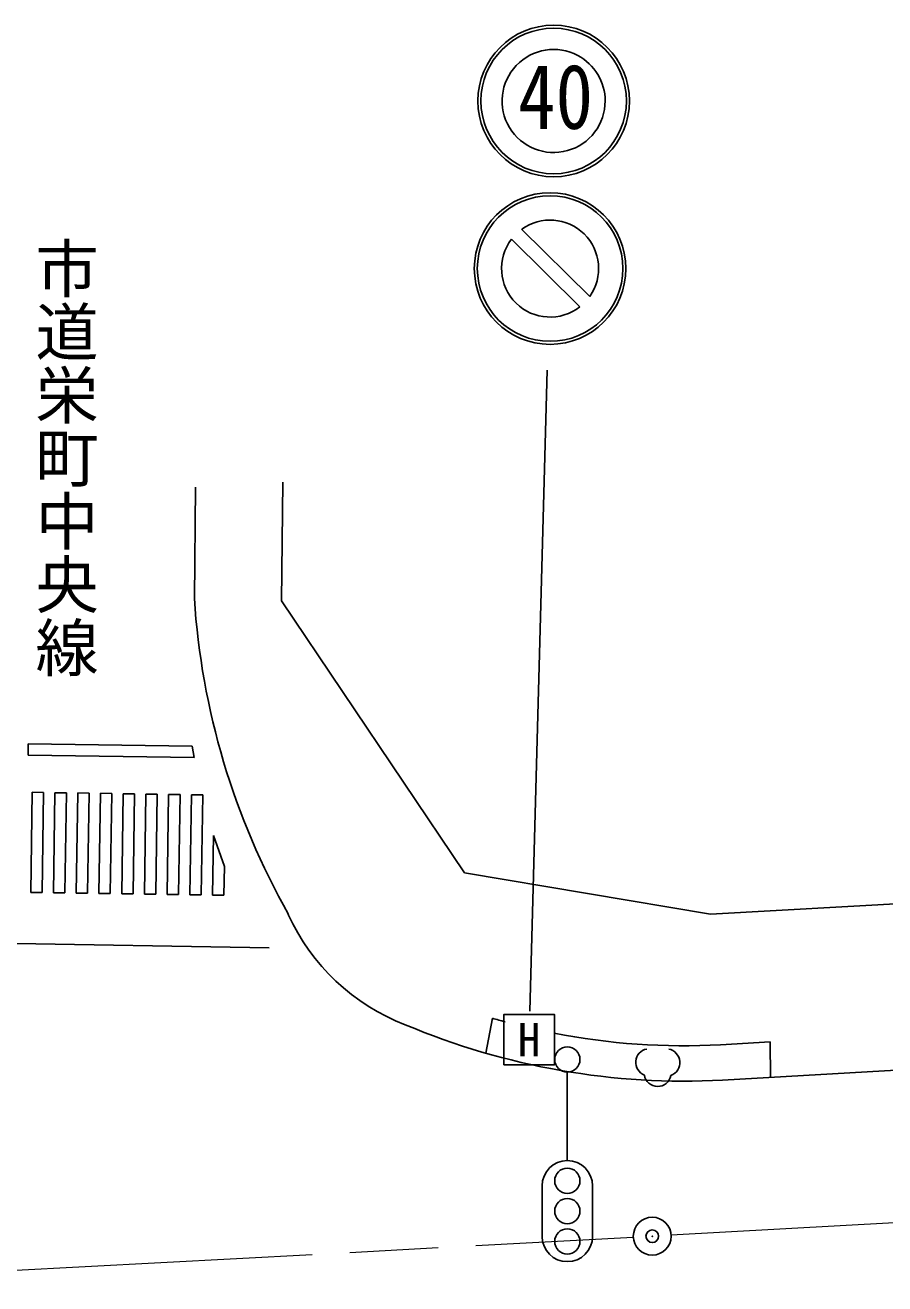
# Model space of a CAD drawing. Units: millimetres, scale not verified. Extents: x 40000 to 680000, y 20000 to 380000.
# Drawn here: x 156412 to 190446, y 292706 to 342519 of the extents above; entities that cross this region are included whole.
import ezdxf
from ezdxf.enums import TextEntityAlignment as Align

# ---------------------------------------------------------------- set-up
doc = ezdxf.new("R2010")
doc.units = ezdxf.units.MM
doc.header["$LTSCALE"] = 1000
doc.header["$PDMODE"] = 32
doc.header["$PDSIZE"] = 500
doc.linetypes.add('CHAIN', pattern=[18.5, 12, -1.5, 3.5, -1.5])
for name, color, linetype, lineweight in [('M-BGD', 7, 'Continuous', 25), ('M-BGD-EXST', 7, 'Continuous', 25), ('M-BMK', 2, 'CHAIN', 13), ('M-BMK-SRVR', 3, 'Continuous', 25), ('M-STR-STRC', 7, 'Continuous', 25)]:
    doc.layers.add(name, color=color, linetype=linetype, lineweight=lineweight)
doc.layers.add('M-BMK-HTXT', color=7, linetype='Continuous')
doc.styles.add('@ＭＳ ゴシック', font='')
doc.styles.add('ＭＳ ゴシック', font='')
doc.styles.get('@ＭＳ ゴシック').set_extended_font_data('@MS Gothic')
doc.styles.get('ＭＳ ゴシック').set_extended_font_data('MS Gothic')

msp = doc.modelspace()

# ---------------------------------------------------------------- linework, layer by layer
at = {"layer": 'M-BGD'}
for p, q in [((166558, 319740), (166612, 324434)), ((163159, 324238), (163110, 319832)), ((173805, 308976), (166558, 319740)), ((183547, 307341), (173805, 308976)), ((183547, 307341), (196584, 308069)), ((174908, 303216), (174656, 301832)), ((185908, 302278), (183943, 302167)), ((205533, 301987), (184020, 300769)), ((185926, 300877), (185908, 302278))]:
    msp.add_line(p, q, dxfattribs=at)
for centre, radius, start, end in [((192287, 321721), 29238, 183.7049, 209.4982), ((174443, 310766), 8355, 204.3371, 249.0741), ((182488, 329063), 28335, 247.0952, 273.1011), ((182488, 329063), 26935, 253.6573, 254.7634), ((182488, 329063), 26935, 259.0196, 273.0975)]:
    msp.add_arc(centre, radius, start, end, dxfattribs=at)
at = {"layer": 'M-BGD-EXST'}
for p, q in [((177876, 297583), (177876, 301083)), ((176876, 294583), (176876, 296583)), ((178876, 296583), (178876, 294583))]:
    msp.add_line(p, q, dxfattribs=at)
msp.add_lwpolyline([(175365, 301370), (177365, 301370), (177365, 303370), (175365, 303370)], close=True, dxfattribs=at)
for centre in [(177876, 301583), (177876, 296783), (177876, 295583), (177876, 294383)]:
    msp.add_circle(centre, 500, dxfattribs=at)
for centre, radius, start, end in [((181118, 301470), 537, 100.7561, 249.2973), ((181785, 301463), 545, 290.5662, 78.9611), ((181454, 301048), 532, 188.7398, 349.6111), ((177876, 296583), 1000, 0, 180), ((177876, 294583), 1000, 180, 0)]:
    msp.add_arc(centre, radius, start, end, dxfattribs=at)
at = {"layer": 'M-BMK'}
for p, q in [((209295, 296153), (181986, 294633)), ((81891, 289287), (180489, 294551))]:
    msp.add_line(p, q, dxfattribs=at)
at = {"layer": 'M-BMK-SRVR'}
msp.add_circle((181238, 294591), 750, dxfattribs=at)
msp.add_point((181238, 294591), dxfattribs=at)
at = {"layer": 'M-STR-STRC'}
for p, q in [((176068, 334443), (178766, 331786)), ((175664, 334048), (178377, 331375)), ((176394, 303497), (177084, 328869)), ((156534, 314078), (156527, 313628)), ((163017, 313982), (156534, 314078)), ((163102, 313531), (163017, 313982)), ((163102, 313531), (156527, 313628)), ((156692, 312158), (156634, 308197)), ((157142, 312151), (156692, 312158)), ((157142, 312151), (157083, 308190)), ((157592, 312144), (157533, 308183)), ((158042, 312138), (157592, 312144)), ((158042, 312138), (157983, 308177)), ((158492, 312131), (158433, 308170)), ((158942, 312124), (158492, 312131)), ((158942, 312124), (158883, 308163)), ((159392, 312118), (159333, 308157)), ((159842, 312111), (159392, 312118)), ((159842, 312111), (159783, 308150)), ((160292, 312104), (160233, 308143)), ((160742, 312098), (160292, 312104)), ((160742, 312098), (160683, 308137)), ((161192, 312091), (161133, 308130)), ((161642, 312084), (161192, 312091)), ((161642, 312084), (161583, 308123)), ((162092, 312078), (162033, 308117)), ((162542, 312071), (162092, 312078)), ((162542, 312071), (162483, 308110)), ((162992, 312064), (162933, 308103)), ((163441, 312058), (162992, 312064)), ((163441, 312058), (163383, 308097)), ((163868, 310452), (163833, 308090)), ((164300, 309225), (163868, 310452)), ((164300, 309225), (164283, 308083)), ((157083, 308190), (156634, 308197)), ((157983, 308177), (157533, 308183)), ((158883, 308163), (158433, 308170)), ((159783, 308150), (159333, 308157)), ((160683, 308137), (160233, 308143)), ((161583, 308123), (161133, 308130)), ((162483, 308110), (162033, 308117)), ((163383, 308097), (162933, 308103)), ((164283, 308083), (163833, 308090)), ((166078, 306006), (149785, 306279))]:
    msp.add_line(p, q, dxfattribs=at)
for centre, radius in [((177334, 339519), 3000), ((177334, 339519), 2880), ((177193, 332887), 3000), ((177193, 332887), 2880)]:
    msp.add_circle(centre, radius, dxfattribs=at)
for centre, radius, start, end in [((177334, 339519), 2040, 61.9275, 0), ((177334, 339519), 2040, 0, 61.9275), ((177193, 332887), 1920, 325.0148, 125.8468), ((177193, 332887), 1920, 142.7921, 308.0695)]:
    msp.add_arc(centre, radius, start, end, dxfattribs=at)

# ---------------------------------------------------------------- texts
at = {"layer": 'M-BGD-EXST', "style": 'ＭＳ ゴシック'}
msp.add_text('H', height=1320, dxfattribs=at).set_placement((176365, 302370), align=Align.MIDDLE_CENTER)
at = {"layer": 'M-BMK-HTXT', "style": '@ＭＳ ゴシック'}
msp.add_text('市道栄町中央線', height=1833, rotation=270, dxfattribs=at).set_placement((158036, 316652), align=Align.MIDDLE_RIGHT)
at = {"layer": 'M-STR-STRC', "style": 'ＭＳ ゴシック', "width": 0.85}
msp.add_text('40', height=2566, dxfattribs=at).set_placement((177410, 337646), align=Align.BOTTOM_CENTER)

doc.saveas('drawing.dxf')
